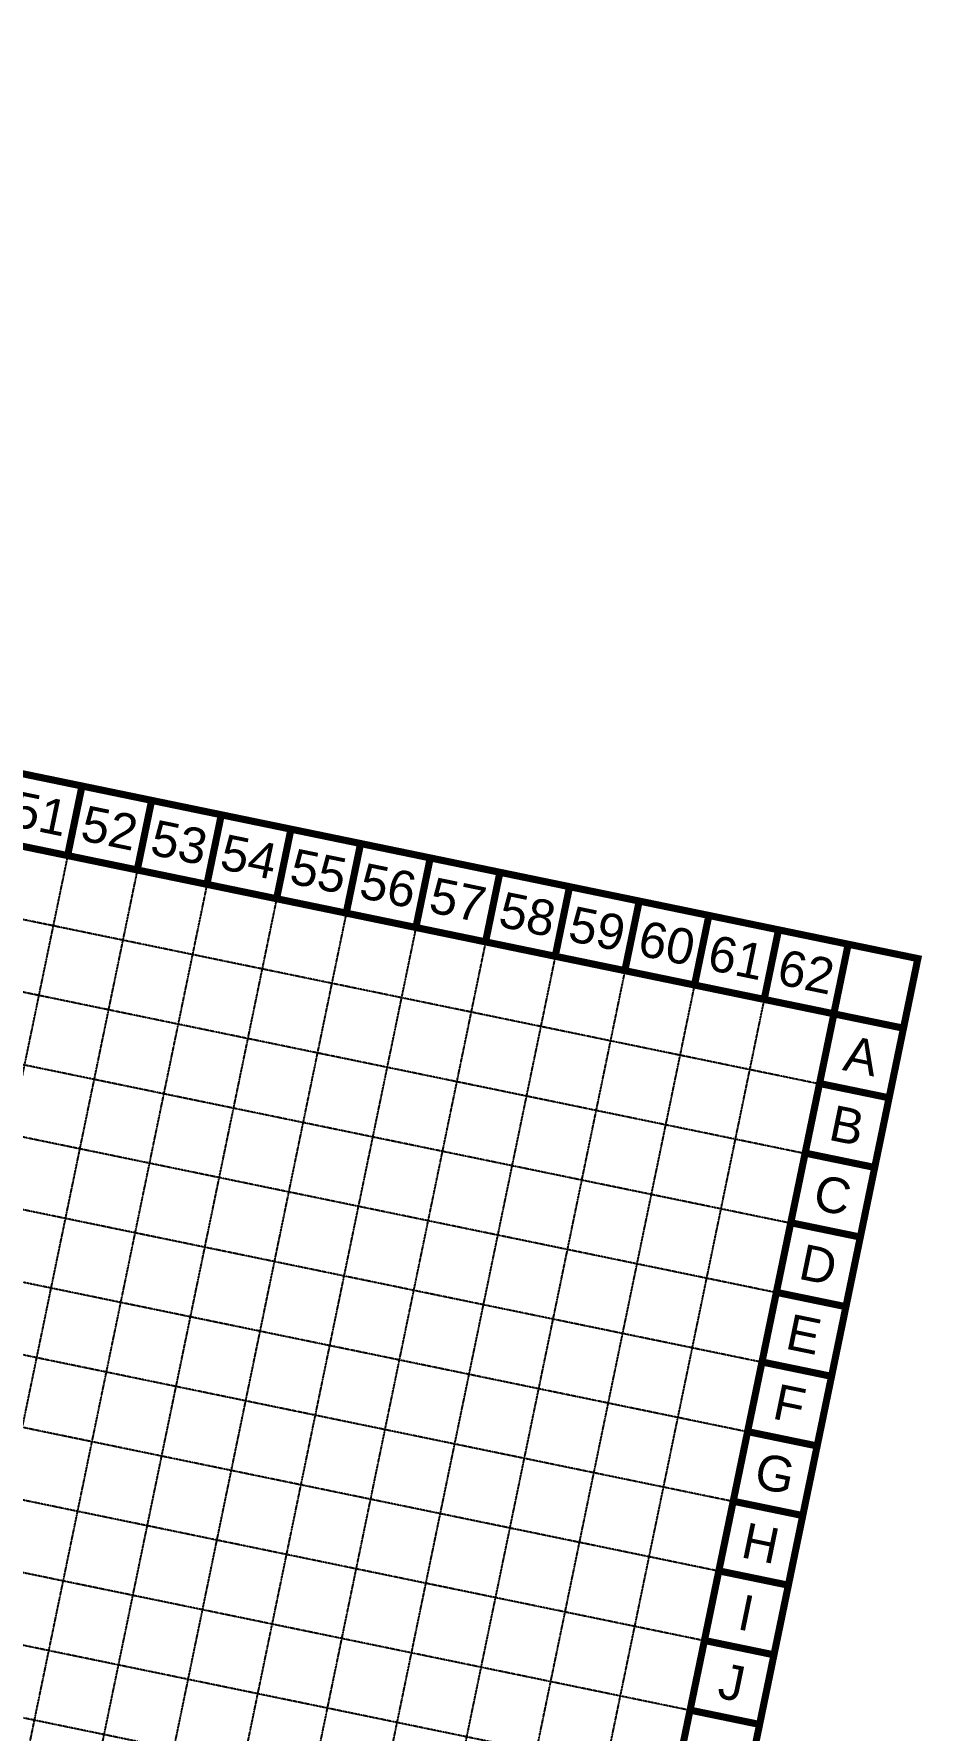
# Model space of a CAD drawing. Header units: inches. Extents: x 3071 to 5995, y 4947 to 7102.
# Drawn here: x 5480 to 5995, y 6118 to 7102 of the extents above; entities that cross this region are included whole.
import ezdxf
from ezdxf.enums import TextEntityAlignment as Align

# ---------------------------------------------------------------- set-up
doc = ezdxf.new("R2010")
doc.units = ezdxf.units.IN
doc.header["$MEASUREMENT"] = 0
doc.linetypes.add('HIDDEN', pattern=[0.375, 0.25, -0.125])
doc.layers.add('BASE', color=7, linetype='Continuous')
doc.layers.add('GRID', color=254, linetype='HIDDEN')
doc.styles.get("Standard").update_dxf_attribs({"font": 'ARIAL.TTF'})

msp = doc.modelspace()

# ---------------------------------------------------------------- linework, layer by layer
at = {"layer": 'BASE', "color": 9}
msp.add_line((5943.44, 6533.53), (5626.34, 4998.44), dxfattribs=at)
at = {"layer": 'BASE', "const_width": 4.12}
for points in [[(3072.98, 5483.77), (5658.39, 4949.7), (5992.19, 6565.58), (3406.77, 7099.65)], [(3121.63, 5515.83), (5626.44, 4998.34), (5943.51, 6533.54), (3439.26, 7050.89)]]:
    msp.add_lwpolyline(points, close=True, dxfattribs=at)
for points in [[(5499.08, 6625.32), (5507.42, 6665.72)], [(5539.47, 6616.98), (5547.82, 6657.38)], [(5579.87, 6608.63), (5588.22, 6649.03)], [(5620.27, 6600.29), (5628.61, 6640.69)], [(5660.66, 6591.94), (5669.01, 6632.34)], [(5701.06, 6583.6), (5709.41, 6624)], [(5741.46, 6575.26), (5749.8, 6615.65)], [(5781.86, 6566.91), (5790.2, 6607.31)], [(5822.25, 6558.57), (5830.6, 6598.96)], [(5862.65, 6550.22), (5870.99, 6590.62)], [(5903.05, 6541.88), (5911.39, 6582.27)], [(5943.44, 6533.53), (5951.79, 6573.93)], [(5983.84, 6525.19), (5992.19, 6565.58)], [(5983.84, 6525.19), (5943.44, 6533.53)], [(5975.5, 6484.79), (5935.1, 6493.13)], [(5967.15, 6444.39), (5926.75, 6452.74)], [(5958.81, 6404), (5918.41, 6412.34)], [(5950.46, 6363.6), (5910.07, 6371.94)], [(5942.12, 6323.2), (5901.72, 6331.55)], [(5933.77, 6282.8), (5893.38, 6291.15)], [(5925.43, 6242.41), (5885.03, 6250.75)], [(5917.08, 6202.01), (5876.69, 6210.35)], [(5908.74, 6161.61), (5868.34, 6169.96)], [(5900.39, 6121.22), (5860, 6129.56)]]:
    msp.add_lwpolyline(points, dxfattribs=at)
at = {"layer": 'GRID', "color": 253, "linetype": 'HIDDEN'}
for p, q in [((3431.94, 7010.07), (5936.56, 6492.69)), ((3423.59, 6969.67), (5928.21, 6452.3)), ((3415.25, 6929.28), (5919.87, 6411.9)), ((3405.44, 6889.32), (5910.07, 6371.94)), ((3397.1, 6848.92), (5901.72, 6331.55)), ((3388.75, 6808.53), (5893.38, 6291.15)), ((3380.41, 6768.13), (5885.03, 6250.75)), ((3372.06, 6727.73), (5876.69, 6210.35)), ((3363.72, 6687.33), (5868.34, 6169.96)), ((3355.38, 6646.94), (5860, 6129.56)), ((5499.08, 6625.32), (5206.97, 5211.25)), ((5539.47, 6616.98), (5247.37, 5202.9)), ((3347.03, 6606.54), (5851.65, 6089.16)), ((5579.87, 6608.63), (5287.77, 5194.56)), ((5620.27, 6600.29), (5328.16, 5186.21)), ((5660.66, 6591.94), (5368.56, 5177.87)), ((5701.06, 6583.6), (5408.96, 5169.52)), ((5741.46, 6575.26), (5449.35, 5161.18)), ((3338.69, 6566.14), (5843.31, 6048.77)), ((5781.86, 6566.91), (5489.75, 5152.83)), ((5822.25, 6558.57), (5530.15, 5144.49)), ((5862.72, 6550.9), (5570.47, 5136.16)), ((5903.11, 6542.55), (5610.87, 5127.81))]:
    msp.add_line(p, q, dxfattribs=at)

# ---------------------------------------------------------------- texts
at = {"layer": 'BASE'}
for s, height, p in [('51', 20.625, (5483.05, 6649.69)), ('52', 20.625, (5523.45, 6641.35)), ('53', 20.625, (5563.84, 6633.01)), ('54', 20.625, (5604.24, 6624.66)), ('55', 20.625, (5644.64, 6616.32)), ('56', 20.625, (5685.04, 6607.97)), ('57', 20.625, (5725.43, 6599.63)), ('58', 20.625, (5765.83, 6591.28)), ('59', 20.625, (5806.23, 6582.94)), ('60', 20.625, (5846.62, 6574.59)), ('61', 20.625, (5887.02, 6566.25)), ('62', 20.625, (5927.42, 6557.9)), ('A', 20.62, (5959.47, 6509.16)), ('B', 20.62, (5951.13, 6468.76)), ('C', 20.62, (5942.78, 6428.37)), ('D', 20.62, (5934.44, 6387.97)), ('E', 20.62, (5926.09, 6347.57)), ('F', 20.62, (5917.75, 6307.17)), ('G', 20.62, (5909.4, 6266.78)), ('H', 20.62, (5901.06, 6226.38)), ('I', 20.62, (5892.71, 6185.98)), ('J', 20.62, (5884.37, 6145.59))]:
    msp.add_text(s, height=height, rotation=348.32864, dxfattribs=at).set_placement(p, align=Align.MIDDLE_CENTER)

doc.saveas('drawing.dxf')
